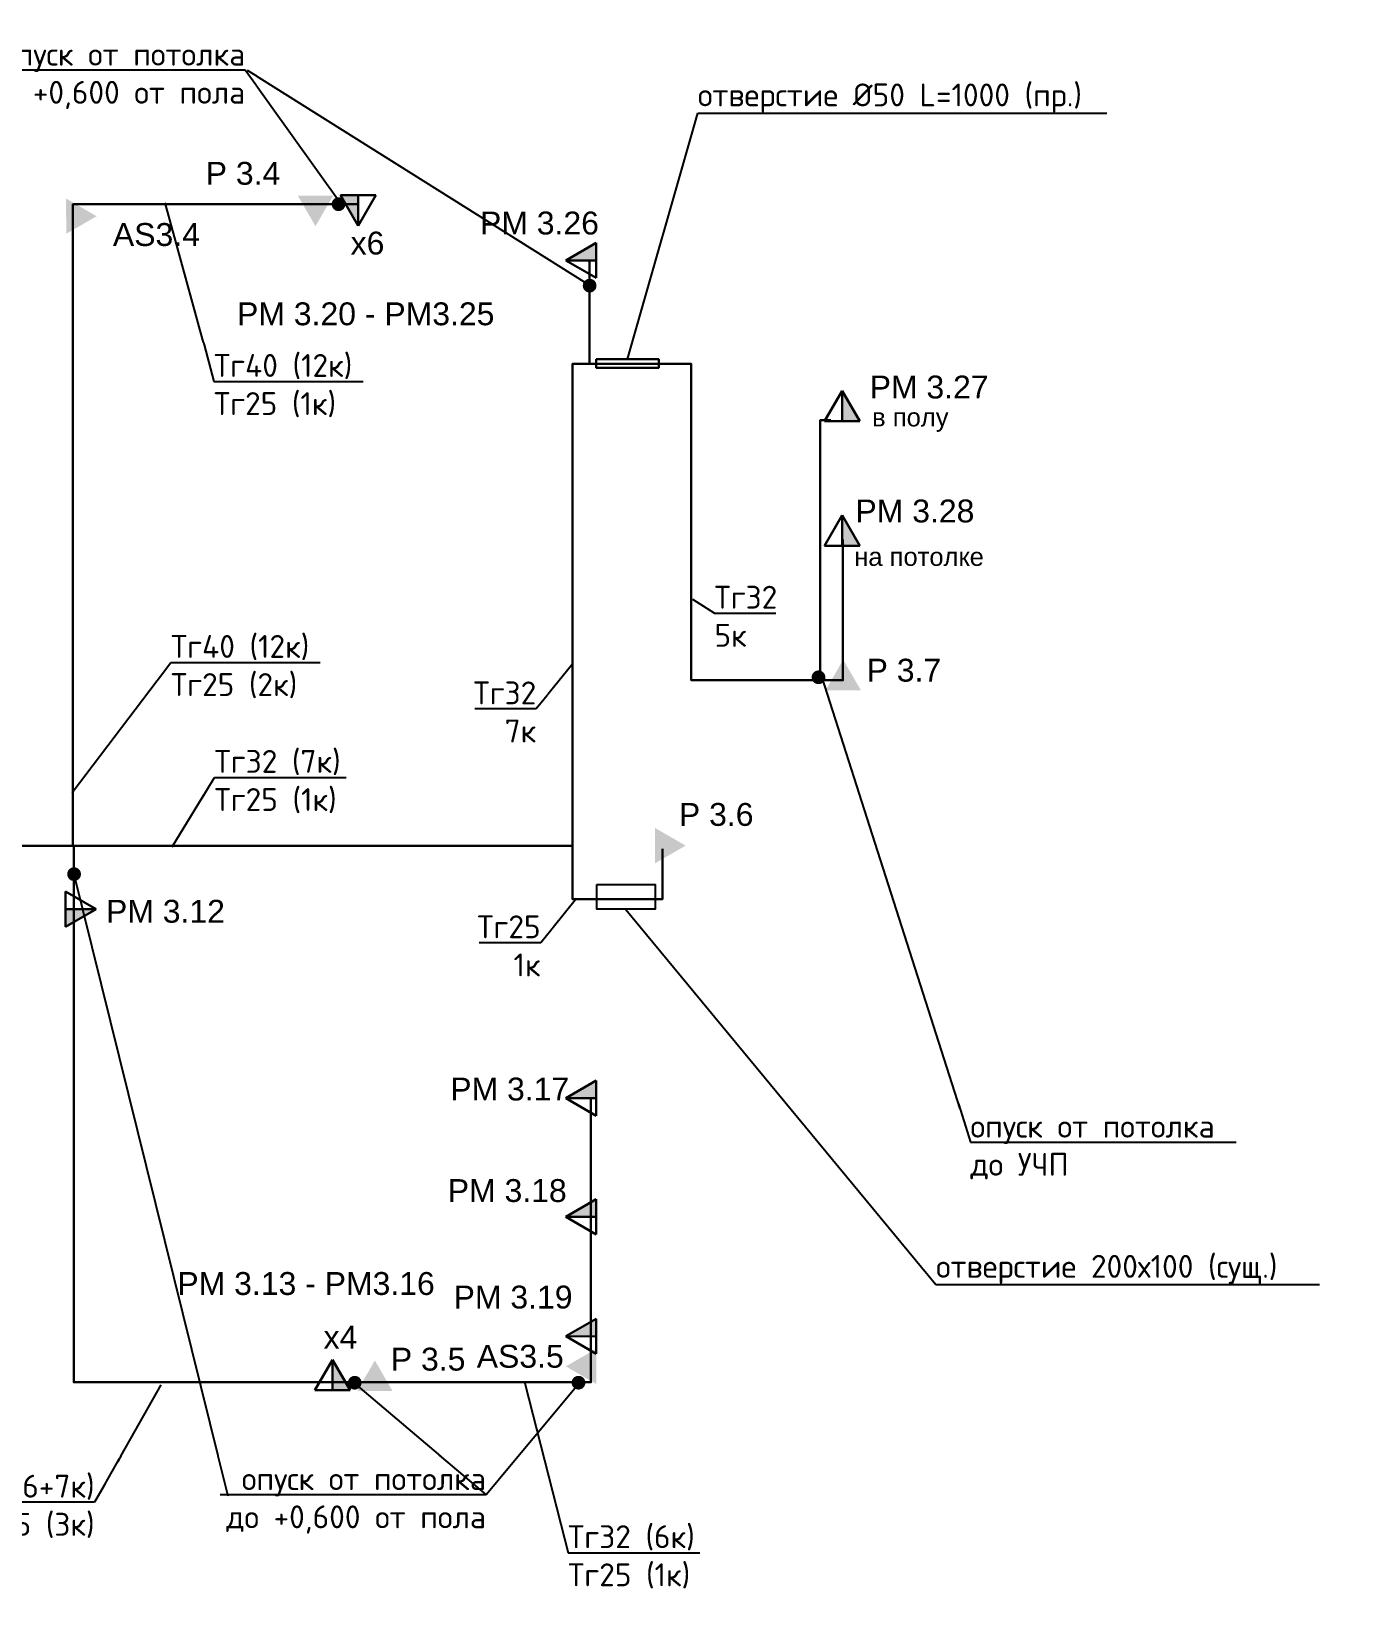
# Model space of a CAD drawing. Header units: millimetres. Extents: x -27047 to 133440, y -13043 to 16095.
# Drawn here: x 119081 to 133440, y -1709 to 15416 of the extents above; entities that cross this region are included whole.
import ezdxf
from ezdxf import colors
from ezdxf.entities.mleader import LeaderData, LeaderLine
from ezdxf.math import Vec2, Vec3

# ---------------------------------------------------------------- set-up
doc = ezdxf.new("R2010")
doc.units = ezdxf.units.MM
doc.layers.add('_СКС', color=6, linetype='Continuous')
doc.layers.add('_СКС трасса', color=6, linetype='Continuous', lineweight=30)
doc.styles.add('ISOCPEUR', font='isocpeur.ttf', dxfattribs={"height": 250})
doc.styles.get("Standard").update_dxf_attribs({"font": 'arial.ttf'})
doc.dimstyles.new('ISO-25', dxfattribs={"dimtxt": 2.5, "dimasz": 2.5, "dimexe": 1.25, "dimexo": 0.625, "dimtad": 1, "dimtxsty": 'Standard', "dimcen": 2.5, "dimadec": 0, "dimazin": 0, "dimtfac": 1, "dimtmove": 0, "dimatfit": 3, "dimfxl": 1, "dimarcsym": 0})

# ---------------------------------------------------------------- blocks, each defined once
blk = doc.blocks.new('sks1')
at = {"layer": '_СКС'}
h = blk.add_hatch(color=150, dxfattribs=at)
h.dxf.hatch_style = 1
h.paths.add_polyline_path([(-0.1151990099791043, -0.7485228921834866), (-2.039952906926472, -4.081899284607666), (1.809212677761836, -4.082096859184698)])
blk = doc.blocks.new('sks3')
at = {"layer": '_СКС'}
h = blk.add_hatch(color=6, dxfattribs=at)
h.dxf.hatch_style = 1
h.paths.add_polyline_path([(0.04795374247939392, -0.7508990589060544), (0.04608453439991322, -4.083727402572833), (1.972365430220334, -4.084473025907267)])
at = {"layer": '_СКС', "lineweight": 30}
for p, q in [((-1.880423475915756, -4.083727402572833), (0.04793256054214297, -0.7509189603777655)), ((0.04793256054214297, -0.7509189603777655), (0.04608453439991322, -4.083727402572833)), ((0.04793256054214297, -0.7509189603777655), (1.972592544715582, -4.083727402572833)), ((1.972592544715582, -4.083727402572833), (-1.880423475915756, -4.083727402572833))]:
    blk.add_line(p, q, dxfattribs=at)
blk = doc.blocks.new('sks2')
at = {"layer": '_СКС'}
h = blk.add_hatch(color=1, dxfattribs=at)
h.dxf.hatch_style = 1
h.paths.add_polyline_path([(-0.1121099212999148, -0.7500827182481457), (-2.036863818247283, -4.083459110672325), (1.812301766441025, -4.083656685249357)])

msp = doc.modelspace()

# ---------------------------------------------------------------- linework, layer by layer
at = {"color": 1, "lineweight": 30}
msp.add_lwpolyline([(125257.8744657226, 11831.04226041358), (125941.0510091718, 11831.04226041358), (125941.0510091718, 11738.97091910918), (125257.8744657226, 11738.97091910918)], close=True, dxfattribs=at)
at = {"elevation": 0.002532303188887165}
msp.add_lwpolyline([(125262.507269029, 6086.673996289582), (125901.7530778584, 6086.673996289582), (125901.7530778584, 5817.603180144069), (125262.507269029, 5817.603180144069)], close=True, dxfattribs=at)
at = {"color": 1, "lineweight": 30}
for centre in [(122440.0768955788, 13526.16243367142), (119548.6614622786, 6201.655012796837), (125063.9037485597, 641.536478901573)]:
    msp.add_circle(centre, 45.29244405886857, dxfattribs=at)
at = {"layer": '_СКС', "color": 1, "const_width": 75}
for points in [[(125148.0626371161, 12635.98955432087, 1), (125223.0626371161, 12635.98955432087, 1)], [(127650.3920222514, 8353.722045815259, 1), (127725.3920222514, 8353.722045815259, 1)], [(119511.1614622786, 6201.655012796837, 1), (119586.1614622786, 6201.655012796837, 1)]]:
    msp.add_lwpolyline(points, format="xyb", close=True, dxfattribs=at)
at = {"layer": '_СКС трасса'}
for points in [[(119536.2849261163, 6510.200443271897), (119536.2849261163, 13525.63750301694), (122655.0306893837, 13525.63750301694)], [(125185.5626371161, 12910.95427548146), (125185.5626371161, 11779.32966744649)], [(124997.9539210854, 6510.200443271897), (124997.9539210854, 11779.32966744649), (126295.6695901105, 11779.32966744649), (126295.6695901105, 8320.702418799541), (127953.8538531889, 8320.702418799541), (127953.8538531889, 9858.894428627857)], [(127704.0683764151, 8316.029809342785), (127704.0683764151, 11164.12454105803), (127821.4618943595, 11164.12454105803)], [(113144.4576223785, 9773.658007830061), (113144.4576223785, 6510.200443271897), (124997.9539210854, 6510.200443271897)], [(119545.0337239792, 6510.200443271897), (119545.0337239792, 646.9143098584027), (125199.9376927667, 646.9143098584027), (125199.9376927667, 3737.279196039191)], [(124997.9539210854, 6510.200443271897), (124997.9539210854, 5928.169686591602), (125983.4251706463, 5928.169686591602), (125983.4251706463, 6479.204663610755)]]:
    msp.add_lwpolyline(points, dxfattribs=at)

# ---------------------------------------------------------------- block references
at = {"layer": '_СКС', "xscale": 100, "yscale": 100, "zscale": 100}
for name, p, rotation in [('sks3', (124850.0062871427, 12907.58458159512), 90), ('sks2', (126309.9731810961, 6502.375154570938), 270), ('sks3', (119864.9937518962, 5824.04770981163), 270), ('sks3', (124850.0062871427, 3748.525834364147), 90), ('sks3', (124850.0062871427, 2451.674504702183), 90), ('sks3', (124850.0062871427, 1143.909921951272), 90)]:
    msp.add_blockref(name, p, dxfattribs=dict(at, rotation=rotation))
for p in [(127942.0986433837, 11561.67823070374), (127942.7135635168, 10199.76987512076)]:
    msp.add_blockref('sks3', p, dxfattribs=at)

# ---------------------------------------------------------------- texts
at = {"layer": '_СКС', "color": 1}
for s, p in [('Р 3.4', (120987.750258828, 13738.8241291607)), ('Р 3.7', (128213.6851941788, 8306.470790446969)), ('Р 3.6', (126161.6464089524, 6729.537787900888)), ('Р 3.5', (123012.2305325007, 774.0656416938291))]:
    msp.add_text(s, height=250, dxfattribs=at).set_placement(p)
at = {"layer": '_СКС'}
for s, height, p in [('РМ 3.26', 250, (123986.5391342531, 13195.28096839128)), ('x6', 250, (122572.2557783763, 12976.14454019279)), ('РМ 3.20 - РМ3.25', 250, (121330.2289124425, 12202.71712421902)), ('РМ 3.27', 250, (128246.9015167017, 11402.30040349616)), ('в полу', 200, (128273.7562218116, 11097.08462601562)), ('РМ 3.28', 250, (128091.5093656303, 10047.1657416661)), ('на потолке', 200, (128077.9852504664, 9572.159216568572)), ('РМ 3.12', 250, (119897.5258017413, 5670.769518641318)), ('РМ 3.17', 250, (123661.5718034488, 3727.193626218388)), ('РМ 3.18', 250, (123634.2634260418, 2617.28664302823)), ('РМ 3.13 - РМ3.16', 250, (120677.7840487702, 1601.098873014183)), ('РМ 3.19', 250, (123697.9833421276, 1452.793979158043)), ('x4', 250, (122276.8007725022, 1014.372802166501))]:
    msp.add_text(s, height=height, dxfattribs=at).set_placement(p)
at = {"layer": '_СКС', "color": 150}
for s, p in [('AS3.4', (119973.2331308728, 13069.75210563833)), ('AS3.5', (123951.065502511, 805.5298861610645))]:
    msp.add_text(s, height=250, dxfattribs=at).set_placement(p)

# ---------------------------------------------------------------- next in the draw order: leaders
at = {"layer": '_СКС', "color": 1}
ml = msp.add_multileader_mtext('Standard', dxfattribs=at)
ml.set_content('опуск от потолка\\Pдо +0,600 от пола', color=1, style='ISOCPEUR')
ml.set_leader_properties()
ml.build(insert=Vec2(0, 0))
ml.multileader.update_dxf_attribs({"text_left_attachment_type": 6, "text_right_attachment_type": 6, "dogleg_length": 0, "arrow_head_size": 0.8})
ctx = ml.context
ctx.base_point, ctx.char_height, ctx.arrow_head_size, ctx.landing_gap_size, ctx.plane_origin, ctx.plane_x_axis, ctx.plane_y_axis = Vec3(118582.6869600666, 14991.17877651797), 250, 0.8, 0.4, Vec3(140131.7915465041, 12492.64317118765), Vec3(0.9999999996621628, -2.599374085431353e-05), Vec3(2.599374085431353e-05, 0.9999999996621628)
ctx.left_attachment, ctx.right_attachment, ctx.text_align_type = 6, 6, 2
notes = []
notes.append((ctx, [(1, (1, 1, 0), (121420.9869591077, 14991.1049984833), (-0.9999999996621628, 2.599374085431353e-05), 0, [(0, [(122445.7327726096, 13555.56055745244)], 0, [])])]))
ctx.mtext.insert, ctx.mtext.text_direction, ctx.mtext.rotation, ctx.mtext.width, ctx.mtext.defined_height, ctx.mtext.alignment, ctx.mtext.flow_direction = Vec3(121420.5947572301, 15291.10500877945), Vec3(0.9999999996621628, -2.599374085431353e-05), 6.283159313438729, 3894.389389763729, 165.7694360820859, 3, 5
ctx.mtext.has_bg_fill, ctx.mtext.bg_color, ctx.mtext.bg_scale_factor, ctx.mtext.bg_transparency, ctx.mtext.use_window_bg_color = 1, -1027028792, 1.5, 0, 1
ml = msp.add_multileader_mtext('Standard', dxfattribs=at)
ml.set_content('отверстие %%C50 L=1000 (пр.)', color=1, style='ISOCPEUR')
ml.set_leader_properties()
ml.build(insert=Vec2(0, 0))
ml.multileader.update_dxf_attribs({"text_left_attachment_type": 6, "text_right_attachment_type": 6, "dogleg_length": 0, "arrow_head_size": 0.8})
ctx = ml.context
ctx.base_point, ctx.char_height, ctx.arrow_head_size, ctx.landing_gap_size, ctx.plane_origin, ctx.plane_x_axis, ctx.plane_y_axis = Vec3(126368.3158074963, 14520.98964539205), 250, 0.8, 0.4, Vec3(149329.9203934566, 12022.41732390278), Vec3(0.9999999996621628, -2.599374085431353e-05), Vec3(2.599374085431353e-05, 0.9999999996621628)
ctx.left_attachment, ctx.right_attachment = 6, 6
notes.append((ctx, [(0, (1, 1, 0), (126368.3158074963, 14520.98964539205), (0.9999999996621628, -2.599374085431353e-05), 0, [(0, [(125599.4627374472, 11831.04226041358)], 0, [])])]))
ctx.mtext.insert, ctx.mtext.text_direction, ctx.mtext.rotation, ctx.mtext.width, ctx.mtext.defined_height, ctx.mtext.flow_direction = Vec3(126368.7242554619, 14845.98963488476), Vec3(0.9999999996621628, -2.599374085431353e-05), 6.283159313438729, 4427.653229276154, 165.7694360820859, 5
ctx.mtext.has_bg_fill, ctx.mtext.bg_color, ctx.mtext.bg_scale_factor, ctx.mtext.bg_transparency, ctx.mtext.use_window_bg_color = 1, -1027028792, 1.5, 0, 1
at = {"layer": '_СКС'}
ml = msp.add_multileader_mtext('Standard', dxfattribs=at)
ml.set_content('Тг32\\P5к', color=256, style='ISOCPEUR')
ml.set_leader_properties()
ml.build(insert=Vec2(0, 0))
ml.multileader.update_dxf_attribs({"text_left_attachment_type": 6, "text_right_attachment_type": 6, "dogleg_length": 0, "arrow_head_size": 0.8})
ctx = ml.context
ctx.base_point, ctx.char_height, ctx.arrow_head_size, ctx.landing_gap_size, ctx.plane_origin, ctx.plane_x_axis, ctx.plane_y_axis = Vec3(126549.3583144717, 9054.386424737982), 250, 0.8, 0.4, Vec3(148098.4629009092, 6555.850819407665), Vec3(0.9999999996621628, -2.599374085431353e-05), Vec3(2.599374085431353e-05, 0.9999999996621628)
ctx.left_attachment, ctx.right_attachment = 6, 6
notes.append((ctx, [(0, (1, 1, 0), (126549.3583144717, 9054.386424737982), (0.9999999996621628, -2.599374085431353e-05), 0, [(0, [(126309.6042640797, 9206.677594371635)], 0, [])])]))
ctx.mtext.insert, ctx.mtext.text_direction, ctx.mtext.rotation, ctx.mtext.width, ctx.mtext.defined_height, ctx.mtext.flow_direction = Vec3(126549.7661125938, 9354.386414239136), Vec3(0.9999999996621628, -2.599374085431353e-05), 6.283159313438729, 664.2262184897099, 165.8650653385887, 5
ctx.mtext.has_bg_fill, ctx.mtext.bg_color, ctx.mtext.bg_scale_factor, ctx.mtext.bg_transparency, ctx.mtext.use_window_bg_color = 1, -1027028792, 1.5, 0, 1
ml = msp.add_multileader_mtext('Standard', dxfattribs=at)
ml.set_content('Тг32\\P7к', color=256, style='ISOCPEUR')
ml.set_leader_properties()
ml.build(insert=Vec2(0, 0))
ml.multileader.update_dxf_attribs({"text_left_attachment_type": 6, "text_right_attachment_type": 6, "dogleg_length": 0, "arrow_head_size": 0.8})
ctx = ml.context
ctx.base_point, ctx.char_height, ctx.arrow_head_size, ctx.landing_gap_size, ctx.plane_origin, ctx.plane_x_axis, ctx.plane_y_axis = Vec3(123926.7335408188, 8008.519185136625), 250, 0.8, 0.4, Vec3(145475.8381272563, 5509.983579806308), Vec3(0.9999999996621628, -2.599374085431353e-05), Vec3(2.599374085431353e-05, 0.9999999996621628)
ctx.left_attachment, ctx.right_attachment, ctx.text_align_type = 6, 6, 2
notes.append((ctx, [(1, (1, 1, 0), (124602.5335405905, 8008.501618566556), (-0.9999999996621628, 2.599374085431353e-05), 0, [(0, [(124995.0898867721, 8493.580309574958)], 0, [])])]))
ctx.mtext.insert, ctx.mtext.text_direction, ctx.mtext.rotation, ctx.mtext.width, ctx.mtext.defined_height, ctx.mtext.alignment, ctx.mtext.flow_direction = Vec3(124602.1413387129, 8308.501628862701), Vec3(0.9999999996621628, -2.599374085431353e-05), 6.283159313438729, 664.2262184897099, 165.8650653385887, 3, 5
ctx.mtext.has_bg_fill, ctx.mtext.bg_color, ctx.mtext.bg_scale_factor, ctx.mtext.bg_transparency, ctx.mtext.use_window_bg_color = 1, -1027028792, 1.5, 0, 1
at = {"layer": '_СКС', "color": 1}
ml = msp.add_multileader_mtext('Standard', dxfattribs=at)
ml.set_content('опуск от потолка\\Pдо УЧП', color=1, style='ISOCPEUR')
ml.set_leader_properties()
ml.build(insert=Vec2(0, 0))
ml.multileader.update_dxf_attribs({"text_left_attachment_type": 6, "text_right_attachment_type": 6, "dogleg_length": 0, "arrow_head_size": 0.8})
ctx = ml.context
ctx.base_point, ctx.char_height, ctx.arrow_head_size, ctx.landing_gap_size, ctx.plane_origin, ctx.plane_x_axis, ctx.plane_y_axis = Vec3(129348.4318516743, 3270.65559884088), 250, 0.8, 0.4, Vec3(150897.5364381119, 772.1199935105624), Vec3(0.9999999996621628, -2.599374085431353e-05), Vec3(2.599374085431353e-05, 0.9999999996621628)
ctx.left_attachment, ctx.right_attachment = 6, 6
notes.append((ctx, [(0, (1, 1, 0), (129348.4318516743, 3270.65559884088), (0.9999999996621628, -2.599374085431353e-05), 0, [(0, [(127725.3920222514, 8353.722045815259)], 0, [])])]))
ctx.mtext.insert, ctx.mtext.text_direction, ctx.mtext.rotation, ctx.mtext.width, ctx.mtext.defined_height, ctx.mtext.flow_direction = Vec3(129348.8396497965, 3570.655588342032), Vec3(0.9999999996621628, -2.599374085431353e-05), 6.283159313438729, 3894.389389763729, 165.7694360820859, 5
ctx.mtext.has_bg_fill, ctx.mtext.bg_color, ctx.mtext.bg_scale_factor, ctx.mtext.bg_transparency, ctx.mtext.use_window_bg_color = 1, -1027028792, 1.5, 0, 1
at = {"layer": '_СКС'}
ml = msp.add_multileader_mtext('Standard', dxfattribs=at)
ml.set_content('Тг32 (7к)\\PТг25 (1к)', color=256, style='ISOCPEUR')
ml.set_leader_properties()
ml.build(insert=Vec2(0, 0))
ml.multileader.update_dxf_attribs({"text_left_attachment_type": 6, "text_right_attachment_type": 6, "dogleg_length": 0, "arrow_head_size": 0.8})
ctx = ml.context
ctx.base_point, ctx.char_height, ctx.arrow_head_size, ctx.landing_gap_size, ctx.plane_origin, ctx.plane_x_axis, ctx.plane_y_axis = Vec3(121083.33636771, 7259.276210786513), 250, 0.8, 0.4, Vec3(142632.4409541475, 4760.740605456195), Vec3(0.9999999996621628, -2.599374085431353e-05), Vec3(2.599374085431353e-05, 0.9999999996621628)
ctx.left_attachment, ctx.right_attachment = 6, 6
notes.append((ctx, [(0, (1, 1, 0), (121083.33636771, 7259.276210786513), (0.9999999996621628, -2.599374085431353e-05), 0, [(0, [(120621.8418742283, 6500.931197829952)], 0, [])])]))
ctx.mtext.insert, ctx.mtext.text_direction, ctx.mtext.rotation, ctx.mtext.width, ctx.mtext.defined_height, ctx.mtext.flow_direction = Vec3(121083.7441658321, 7559.276200287665), Vec3(0.9999999996621628, -2.599374085431353e-05), 6.283159313438729, 1639.527550768898, 165.8650653385887, 5
ctx.mtext.has_bg_fill, ctx.mtext.bg_color, ctx.mtext.bg_scale_factor, ctx.mtext.bg_transparency, ctx.mtext.use_window_bg_color = 1, -1027028792, 1.5, 0, 1
ml = msp.add_multileader_mtext('Standard', dxfattribs=at)
ml.set_content('Тг25\\P1к', color=256, style='ISOCPEUR')
ml.set_leader_properties()
ml.build(insert=Vec2(0, 0))
ml.multileader.update_dxf_attribs({"text_left_attachment_type": 6, "text_right_attachment_type": 6, "dogleg_length": 0, "arrow_head_size": 0.8})
ctx = ml.context
ctx.base_point, ctx.char_height, ctx.arrow_head_size, ctx.landing_gap_size, ctx.plane_origin, ctx.plane_x_axis, ctx.plane_y_axis = Vec3(123974.4158951936, 5451.026297157718), 250, 0.8, 0.4, Vec3(145523.5204816312, 2952.4906918274), Vec3(0.9999999996621628, -2.599374085431353e-05), Vec3(2.599374085431353e-05, 0.9999999996621628)
ctx.left_attachment, ctx.right_attachment, ctx.text_align_type = 6, 6, 2
notes.append((ctx, [(1, (1, 1, 0), (124650.2158949653, 5451.008730587649), (-0.9999999996621628, 2.599374085431353e-05), 0, [(0, [(125042.7722411469, 5936.08742159605)], 0, [])])]))
ctx.mtext.insert, ctx.mtext.text_direction, ctx.mtext.rotation, ctx.mtext.width, ctx.mtext.defined_height, ctx.mtext.alignment, ctx.mtext.flow_direction = Vec3(124649.8236930877, 5751.008740883794), Vec3(0.9999999996621628, -2.599374085431353e-05), 6.283159313438729, 664.2262184897099, 165.8650653385887, 3, 5
ctx.mtext.has_bg_fill, ctx.mtext.bg_color, ctx.mtext.bg_scale_factor, ctx.mtext.bg_transparency, ctx.mtext.use_window_bg_color = 1, -1027028792, 1.5, 0, 1
at = {"layer": '_СКС', "color": 1}
ml = msp.add_multileader_mtext('Standard', dxfattribs=at)
ml.set_content('опуск от потолка\\Pдо +0,600 от пола', color=1, style='ISOCPEUR')
ml.set_leader_properties()
ml.build(insert=Vec2(0, 0))
ml.multileader.update_dxf_attribs({"text_left_attachment_type": 6, "text_right_attachment_type": 6, "dogleg_length": 0, "arrow_head_size": 0.8})
ctx = ml.context
ctx.base_point, ctx.char_height, ctx.arrow_head_size, ctx.landing_gap_size, ctx.plane_origin, ctx.plane_x_axis, ctx.plane_y_axis = Vec3(121214.7527471152, -583.1657747764924), 250, 0.8, 0.4, Vec3(142763.8573335527, -3081.70138010681), Vec3(0.9999999996621628, -2.599374085431353e-05), Vec3(2.599374085431353e-05, 0.9999999996621628)
ctx.left_attachment, ctx.right_attachment, ctx.text_align_type = 6, 6, 2
notes.append((ctx, [(1, (1, 1, 0), (124053.0527461563, -583.2395528111592), (-0.9999999996621628, 2.599374085431353e-05), 0, [(0, [(125083.8994522266, 647.3786152352695)], 0, [])])]))
ctx.mtext.insert, ctx.mtext.text_direction, ctx.mtext.rotation, ctx.mtext.width, ctx.mtext.defined_height, ctx.mtext.alignment, ctx.mtext.flow_direction = Vec3(124052.6605442787, -283.239542515014), Vec3(0.9999999996621628, -2.599374085431353e-05), 6.283159313438729, 3894.389389763729, 165.7694360820859, 3, 5
ctx.mtext.has_bg_fill, ctx.mtext.bg_color, ctx.mtext.bg_scale_factor, ctx.mtext.bg_transparency, ctx.mtext.use_window_bg_color = 1, -1027028792, 1.5, 0, 1
for ctx, leaders in notes:
    for number, flags, end, landing, length, lines in leaders:
        leader = LeaderData()
        leader.index, (leader.has_last_leader_line, leader.has_dogleg_vector, leader.attachment_direction) = number, flags
        leader.last_leader_point, leader.dogleg_vector, leader.dogleg_length = Vec3(end), Vec3(landing), length
        for number, points, colour, breaks in lines:
            line = LeaderLine()
            line.index, line.vertices, line.color, line.breaks = number, Vec3.list(points), colors.encode_raw_color(colour), breaks
            leader.lines.append(line)
        ctx.leaders.append(leader)

# ---------------------------------------------------------------- next in the draw order: linework, layer by layer
for p, q in [((125156.7371596685, 12655.02872068476), (121446.4801326866, 14987.09696566607)), ((122623.9453644227, 627.0023901920067), (124053.0527461563, -583.2395528111592))]:
    msp.add_line(p, q, dxfattribs=at)
at = {"layer": '_СКС', "color": 1, "const_width": 75}
for points in [[(122402.5768955788, 13526.16243367142, 1), (122477.5768955788, 13526.16243367142, 1)], [(122579.6534465691, 641.536478901573, 1), (122654.6534465691, 641.536478901573, 1)], [(125026.4037485597, 641.536478901573, 1), (125101.4037485597, 641.536478901573, 1)]]:
    msp.add_lwpolyline(points, format="xyb", close=True, dxfattribs=at)

# ---------------------------------------------------------------- next in the draw order: block references
at = {"layer": '_СКС'}
for name, p, xscale, yscale, zscale, rotation in [('sks1', (119414.8671953752, 13143.14370630222), 99.99999999999996, 99.99999999999996, 99.99999999999996, 150.0191191523537), ('sks2', (122176.7592335452, 13210.57902428864), 100, 100, 100, 180), ('sks3', (122659.9217509313, 13216.31172037924), 100, 100, 100, 180)]:
    msp.add_blockref(name, p, dxfattribs=dict(at, xscale=xscale, yscale=yscale, zscale=zscale, rotation=rotation))
at = {"layer": '_СКС', "xscale": 100, "yscale": 100, "zscale": 100}
for name, p in [('sks2', (127969.110425581, 8621.40138541632)), ('sks3', (122370.3826140133, 967.646340149091)), ('sks2', (122848.7818533787, 959.6965651190112))]:
    msp.add_blockref(name, p, dxfattribs=at)

# ---------------------------------------------------------------- next in the draw order: leaders
at = {"layer": '_СКС', "color": 1}
msp.add_leader([(119545.8566350673, 6202.686227811675), (121228.2833597629, -593.8527681616833)], dimstyle='ISO-25', override={"dimgap": 0.625, "dimtad": 0}, dxfattribs=at)
at = {"layer": '_СКС'}
ml = msp.add_multileader_mtext('Standard', dxfattribs=at)
ml.set_content('Тг40 (12к)\\PТг25 (2к)', color=256, style='ISOCPEUR')
ml.set_leader_properties()
ml.build(insert=Vec2(0, 0))
ml.multileader.update_dxf_attribs({"text_left_attachment_type": 6, "text_right_attachment_type": 6, "dogleg_length": 0, "arrow_head_size": 0.8})
ctx = ml.context
ctx.base_point, ctx.char_height, ctx.arrow_head_size, ctx.landing_gap_size, ctx.plane_origin, ctx.plane_x_axis, ctx.plane_y_axis = Vec3(120607.0985343987, 8516.284061306476), 250, 0.8, 0.4, Vec3(142156.2031208362, 6017.748455976159), Vec3(0.9999999996621628, -2.599374085431353e-05), Vec3(2.599374085431353e-05, 0.9999999996621628)
ctx.left_attachment, ctx.right_attachment = 6, 6
notes = []
notes.append((ctx, [(0, (1, 1, 0), (120607.0985343987, 8516.284061306476), (0.9999999996621628, -2.599374085431353e-05), 0, [(0, [(119525.7990912633, 7091.896181502787)], 0, [])])]))
ctx.mtext.insert, ctx.mtext.text_direction, ctx.mtext.rotation, ctx.mtext.width, ctx.mtext.defined_height, ctx.mtext.flow_direction = Vec3(120607.5063325208, 8816.28405080763), Vec3(0.9999999996621628, -2.599374085431353e-05), 6.283159313438729, 1639.527550768898, 165.8650653385887, 5
ctx.mtext.has_bg_fill, ctx.mtext.bg_color, ctx.mtext.bg_scale_factor, ctx.mtext.bg_transparency, ctx.mtext.use_window_bg_color = 1, -1027028792, 1.5, 0, 1
at = {"layer": '_СКС', "color": 1}
ml = msp.add_multileader_mtext('Standard', dxfattribs=at)
ml.set_content('отверстие 200х100 (сущ.)', color=1, style='ISOCPEUR')
ml.set_leader_properties()
ml.build(insert=Vec2(0, 0))
ml.multileader.update_dxf_attribs({"text_left_attachment_type": 6, "text_right_attachment_type": 6, "dogleg_length": 0, "arrow_head_size": 0.8})
ctx = ml.context
ctx.base_point, ctx.char_height, ctx.arrow_head_size, ctx.landing_gap_size, ctx.plane_origin, ctx.plane_x_axis, ctx.plane_y_axis = Vec3(128971.8710938665, 1713.603871660802), 250, 0.8, 0.4, Vec3(150520.9756803041, -784.9317336695158), Vec3(0.9999999996621628, -2.599374085431353e-05), Vec3(2.599374085431353e-05, 0.9999999996621628)
ctx.left_attachment, ctx.right_attachment = 6, 6
notes.append((ctx, [(0, (1, 1, 0), (128971.8710938665, 1713.603871660802), (0.9999999996621628, -2.599374085431353e-05), 0, [(0, [(125582.1301734437, 5817.603180144069)], 0, [])])]))
ctx.mtext.insert, ctx.mtext.text_direction, ctx.mtext.rotation, ctx.mtext.width, ctx.mtext.defined_height, ctx.mtext.flow_direction = Vec3(128972.2795418322, 2038.603861153508), Vec3(0.9999999996621628, -2.599374085431353e-05), 6.283159313438729, 4343.160197506262, 165.7694360820859, 5
ctx.mtext.has_bg_fill, ctx.mtext.bg_color, ctx.mtext.bg_scale_factor, ctx.mtext.bg_transparency, ctx.mtext.use_window_bg_color = 1, -1027028792, 1.5, 0, 1
for ctx, leaders in notes:
    for number, flags, end, landing, length, lines in leaders:
        leader = LeaderData()
        leader.index, (leader.has_last_leader_line, leader.has_dogleg_vector, leader.attachment_direction) = number, flags
        leader.last_leader_point, leader.dogleg_vector, leader.dogleg_length = Vec3(end), Vec3(landing), length
        for number, points, colour, breaks in lines:
            line = LeaderLine()
            line.index, line.vertices, line.color, line.breaks = number, Vec3.list(points), colors.encode_raw_color(colour), breaks
            leader.lines.append(line)
        ctx.leaders.append(leader)

# ---------------------------------------------------------------- next in the draw order: leaders
at = {"layer": '_СКС'}
ml = msp.add_multileader_mtext('Standard', dxfattribs=at)
ml.set_content('Тг40 (12к)\\PТг25 (1к)', color=256, style='ISOCPEUR')
ml.set_leader_properties()
ml.build(insert=Vec2(0, 0))
ml.multileader.update_dxf_attribs({"text_left_attachment_type": 6, "text_right_attachment_type": 6, "dogleg_length": 0, "arrow_head_size": 0.8})
ctx = ml.context
ctx.base_point, ctx.char_height, ctx.arrow_head_size, ctx.landing_gap_size, ctx.plane_origin, ctx.plane_x_axis, ctx.plane_y_axis = Vec3(121077.1953449022, 11588.23494956485), 250, 0.8, 0.4, Vec3(142626.2999313397, 9089.699344234534), Vec3(0.9999999996621628, -2.599374085431353e-05), Vec3(2.599374085431353e-05, 0.9999999996621628)
ctx.left_attachment, ctx.right_attachment = 6, 6
notes = []
notes.append((ctx, [(0, (1, 1, 0), (121077.1953449022, 11588.23494956485), (0.9999999996621628, -2.599374085431353e-05), 0, [(0, [(120540.9264898365, 13541.5424917248)], 0, [])])]))
ctx.mtext.insert, ctx.mtext.text_direction, ctx.mtext.rotation, ctx.mtext.width, ctx.mtext.defined_height, ctx.mtext.flow_direction = Vec3(121077.6031430243, 11888.23493906601), Vec3(0.9999999996621628, -2.599374085431353e-05), 6.283159313438729, 1639.527550768898, 165.8650653385887, 5
ctx.mtext.has_bg_fill, ctx.mtext.bg_color, ctx.mtext.bg_scale_factor, ctx.mtext.bg_transparency, ctx.mtext.use_window_bg_color = 1, -1027028792, 1.5, 0, 1
ml = msp.add_multileader_mtext('Standard', dxfattribs=at)
ml.set_content('2xТг32 (6+7к)\\PТг25 (3к)', color=256, style='ISOCPEUR')
ml.set_leader_properties()
ml.build(insert=Vec2(0, 0))
ml.multileader.update_dxf_attribs({"text_left_attachment_type": 6, "text_right_attachment_type": 6, "dogleg_length": 0, "arrow_head_size": 0.8})
ctx = ml.context
ctx.base_point, ctx.char_height, ctx.arrow_head_size, ctx.landing_gap_size, ctx.plane_origin, ctx.plane_x_axis, ctx.plane_y_axis = Vec3(117697.8887449649, -664.6053627669204), 250, 0.8, 0.4, Vec3(139246.9943140637, -3125.337201590423), Vec3(0.9999999996621628, -2.599374085431353e-05), Vec3(2.599374085431353e-05, 0.9999999996621628)
ctx.left_attachment, ctx.right_attachment, ctx.text_align_type = 6, 6, 2
notes.append((ctx, [(1, (1, 1, 0), (119773.6887442636, -664.6593205741858), (-0.9999999996621628, 2.599374085431353e-05), 0, [(0, [(120498.2885291626, 618.2019439863798)], 0, [])])]))
ctx.mtext.insert, ctx.mtext.text_direction, ctx.mtext.rotation, ctx.mtext.width, ctx.mtext.defined_height, ctx.mtext.alignment, ctx.mtext.flow_direction = Vec3(119773.296542386, -364.6593102780406), Vec3(0.9999999996621628, -2.599374085431353e-05), 6.283159313438729, 2197.246321049293, 128.0612988190025, 3, 5
ctx.mtext.has_bg_fill, ctx.mtext.bg_color, ctx.mtext.bg_scale_factor, ctx.mtext.bg_transparency, ctx.mtext.use_window_bg_color = 1, -1027028792, 1.5, 0, 1
ml = msp.add_multileader_mtext('Standard', dxfattribs=at)
ml.set_content('Тг32 (6к)\\PТг25 (1к)', color=256, style='ISOCPEUR')
ml.set_leader_properties()
ml.build(insert=Vec2(0, 0))
ml.multileader.update_dxf_attribs({"text_left_attachment_type": 6, "text_right_attachment_type": 6, "dogleg_length": 0, "arrow_head_size": 0.8})
ctx = ml.context
ctx.base_point, ctx.char_height, ctx.arrow_head_size, ctx.landing_gap_size, ctx.plane_origin, ctx.plane_x_axis, ctx.plane_y_axis = Vec3(124949.1021179449, -1216.812034116301), 250, 0.8, 0.4, Vec3(146498.2067043824, -3715.347639446619), Vec3(0.9999999996621628, -2.599374085431353e-05), Vec3(2.599374085431353e-05, 0.9999999996621628)
ctx.left_attachment, ctx.right_attachment = 6, 6
notes.append((ctx, [(0, (1, 1, 0), (124949.1021179449, -1216.812034116301), (0.9999999996621628, -2.599374085431353e-05), 0, [(0, [(124476.6292569994, 638.119195707899)], 0, [])])]))
ctx.mtext.insert, ctx.mtext.text_direction, ctx.mtext.rotation, ctx.mtext.width, ctx.mtext.defined_height, ctx.mtext.flow_direction = Vec3(124949.509916067, -916.8120446151488), Vec3(0.9999999996621628, -2.599374085431353e-05), 6.283159313438729, 1639.527550768898, 165.8650653385887, 5
ctx.mtext.has_bg_fill, ctx.mtext.bg_color, ctx.mtext.bg_scale_factor, ctx.mtext.bg_transparency, ctx.mtext.use_window_bg_color = 1, -1027028792, 1.5, 0, 1
for ctx, leaders in notes:
    for number, flags, end, landing, length, lines in leaders:
        leader = LeaderData()
        leader.index, (leader.has_last_leader_line, leader.has_dogleg_vector, leader.attachment_direction) = number, flags
        leader.last_leader_point, leader.dogleg_vector, leader.dogleg_length = Vec3(end), Vec3(landing), length
        for number, points, colour, breaks in lines:
            line = LeaderLine()
            line.index, line.vertices, line.color, line.breaks = number, Vec3.list(points), colors.encode_raw_color(colour), breaks
            leader.lines.append(line)
        ctx.leaders.append(leader)

# ---------------------------------------------------------------- next in the draw order: block references
at = {"layer": '_СКС', "xscale": 99.99999999999997, "yscale": 99.99999999999997, "zscale": 99.99999999999997, "rotation": 330.0191191523537}
msp.add_blockref('sks1', (125305.9565418168, 1071.640993371935), dxfattribs=at)

doc.saveas('drawing.dxf')
